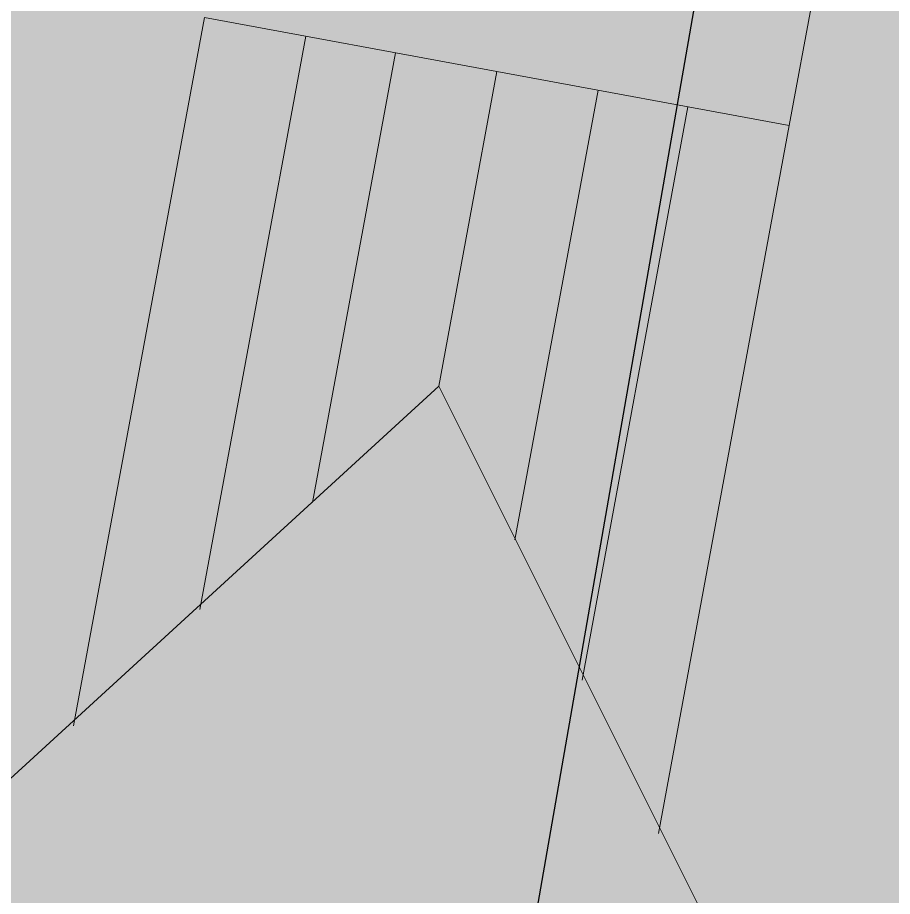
# Model space of a CAD drawing. Header units: metres. Extents: x -1161 to -1081, y 0 to 563.
# Drawn here: x -1113.69 to -1113.152, y 531.772 to 532.313 of the extents above; entities that cross this region are included whole.
import ezdxf

# ---------------------------------------------------------------- set-up
doc = ezdxf.new("R2010")
doc.units = ezdxf.units.M
doc.linetypes.add('JacobsDash', pattern=[0.0045, 0.003, -0.0015])
for name, color, linetype, lineweight in [('A-DETL-GENF', 7, 'Continuous', 9), ('A-FLOR', 7, 'Continuous', 50), ('A-FLOR-HDLN', 7, 'JacobsDash', 18)]:
    doc.layers.add(name, color=color, linetype=linetype, lineweight=lineweight)

# ---------------------------------------------------------------- blocks, each defined once
blk = doc.blocks.new('T2DPAA-T2D-C3S-SD-M2D-100010_250_dwg-40816791-DRG-2873121 - DECK SLAB GENERAL ARRANGEMENT PLAN')
at = {"color": 251, "lineweight": 18, "true_color": 0x4d4d4d}
for p, q in [((65.31192, -621.35253), (65.73477, -621.62308)), ((65.47534, -621.45978), (65.91696, -621.42566)), ((65.9452, -621.79016), (65.91703, -621.42565)), ((65.56433, -621.51637), (65.92183, -621.48875)), ((65.64577, -621.56649), (65.92617, -621.54483)), ((65.73477, -621.62308), (65.93104, -621.60791)), ((65.73477, -621.62308), (65.3585, -621.95537)), ((65.65552, -621.69267), (65.93591, -621.671)), ((65.58275, -621.7547), (65.94025, -621.72708)), ((66.24662, -621.76687), (65.9452, -621.79016)), ((65.50351, -621.82429), (65.94512, -621.79017))]:
    blk.add_line(p, q, dxfattribs=at)
blk = doc.blocks.new('T2DPAA-T2D-PWC-SD-M2D-100001_ProposedDrainage_rvt-1-DRG-2873121 - DECK SLAB GENERAL ARRANGEMENT PLAN')
at = {"lineweight": 18, "rotation": 75.11694444444437}
blk.add_blockref('T2DPAA-T2D-C3S-SD-M2D-100010_250_dwg-40816791-DRG-2873121 - DECK SLAB GENERAL ARRANGEMENT PLAN', (-1731.08333, 628.21851), dxfattribs=at)
blk = doc.blocks.new('kerb 4B_2 - kerb 4B_2-6314758-DRG-2873121 - DECK SLAB GENERAL ARRANGEMENT PLAN')
at = {"layer": 'A-FLOR', "lineweight": 25}
blk.add_line((242.40255, 1213.86474), (207.57523, 1210.81773), dxfattribs=at)

msp = doc.modelspace()

# ---------------------------------------------------------------- hatches: boundary and pattern name
at = {"layer": 'A-DETL-GENF', "true_color": 0xc0c0c0, "transparency": 33554624}
h = msp.add_hatch(color=9, dxfattribs=at)
h.paths.add_polyline_path([(-1111.4068, 507.68328), (-1111.40376, 509.31037), (-1115.84273, 509.52916), (-1115.96722, 509.60837), (-1116.08432, 509.69467), (-1116.17849, 509.7729), (-1116.27819, 509.86884), (-1115.95147, 510.13587), (-1115.88024, 510.07213), (-1115.8383, 510.03735), (-1111.99391, 509.89336), (-1111.85115, 509.80739), (-1111.70314, 509.7308), (-1111.5505, 509.66391), (-1111.39387, 509.607), (-1105.42443, 543.8703), (-1105.02971, 543.88892), (-1105.04371, 546.05349), (-1135.81969, 546.05348), (-1135.8232, 544.17521), (-1141.79076, 509.92281), (-1142.16757, 509.92259), (-1142.17165, 507.74071), (-1111.72073, 507.68387)])
h.paths.add_polyline_path([(-1141.94282, 509.90857), (-1141.94279, 509.90857), (-1141.89576, 509.90857)])
h.paths.add_polyline_path([(-1113.07584, 510.4344), (-1113.52946, 511.07633), (-1112.98168, 510.98217), (-1113.0494, 510.58823)])
h.paths.add_polyline_path([(-1114.55223, 511.41415), (-1114.55224, 511.41421), (-1114.55223, 511.41421)])
h.paths.add_polyline_path([(-1114.55223, 511.41415), (-1114.55224, 511.41421), (-1114.55224, 511.41421)])
h.paths.add_polyline_path([(-1114.55224, 511.41421), (-1114.55224, 511.41421), (-1114.55477, 511.48834)])
h.paths.add_polyline_path([(-1116.97814, 512.25364), (-1116.97814, 512.25364), (-1116.97814, 512.43146)])
h.paths.add_polyline_path([(-1115.06745, 515.87494), (-1115.12333, 515.87831), (-1115.17706, 515.89404), (-1115.22594, 515.92132), (-1115.26752, 515.9588), (-1115.29973, 516.00459), (-1115.32094, 516.0564), (-1115.33008, 516.11163), (-1115.32671, 516.16751), (-1115.31099, 516.22124), (-1115.2837, 516.27012), (-1115.24622, 516.31171), (-1115.20043, 516.34391), (-1115.14862, 516.36512), (-1115.09339, 516.37427), (-1115.03751, 516.37089), (-1114.98378, 516.35517), (-1114.9349, 516.32789), (-1114.89331, 516.29041), (-1114.86111, 516.24461), (-1114.8399, 516.1928), (-1114.83075, 516.13757), (-1114.83413, 516.08169), (-1114.84985, 516.02797), (-1114.87714, 515.97908), (-1114.91461, 515.9375), (-1114.96041, 515.90529), (-1115.01222, 515.88409)])
h.paths.add_polyline_path([(-1137.0676, 517.9372), (-1137.24044, 517.96457), (-1137.17005, 518.40903), (-1136.9972, 518.38166)])
h.paths.add_polyline_path([(-1115.83635, 519.48578), (-1116.53164, 519.48578), (-1116.53164, 520.46578), (-1115.51884, 520.46578), (-1115.69164, 519.48578)])
h.paths.add_polyline_path([(-1132.97212, 520.41366), (-1133.89932, 520.66007), (-1133.71987, 521.67238), (-1132.75637, 521.22548), (-1132.87459, 520.78063)])
h.paths.add_polyline_path([(-1124.14767, 521.94457), (-1124.20355, 521.94794), (-1124.25728, 521.96366), (-1124.30617, 521.99095), (-1124.34775, 522.02843), (-1124.37996, 522.07422), (-1124.40116, 522.12603), (-1124.41031, 522.18126), (-1124.40694, 522.23714), (-1124.39121, 522.29087), (-1124.36393, 522.33975), (-1124.32645, 522.38134), (-1124.28066, 522.41354), (-1124.22885, 522.43475), (-1124.17362, 522.44389), (-1124.11774, 522.44052), (-1124.06401, 522.4248), (-1124.01512, 522.39751), (-1123.97354, 522.36003), (-1123.94133, 522.31424), (-1123.92013, 522.26243), (-1123.91098, 522.2072), (-1123.91435, 522.15132), (-1123.93008, 522.09759), (-1123.95736, 522.04871), (-1123.99484, 522.00712), (-1124.04063, 521.97492), (-1124.09244, 521.95371)])
h.paths.add_polyline_path([(-1110.15396, 535.20256), (-1110.32636, 535.2326), (-1110.24913, 535.67592), (-1110.07672, 535.64588), (-1110.14047, 535.27996)])
h.paths.add_polyline_path([(-1121.95345, 535.26125), (-1122.00927, 535.2655), (-1122.06274, 535.28207), (-1122.11119, 535.31012), (-1122.15218, 535.34825), (-1122.18385, 535.39502), (-1122.20405, 535.44668), (-1122.21233, 535.50205), (-1122.20808, 535.55787), (-1122.19151, 535.61134), (-1122.16346, 535.65979), (-1122.12533, 535.70078), (-1122.07904, 535.73226), (-1122.0269, 535.75265), (-1121.97154, 535.76093), (-1121.91572, 535.75667), (-1121.86224, 535.74011), (-1121.81379, 535.71206), (-1121.7728, 535.67393), (-1121.74132, 535.62764), (-1121.7207, 535.57391), (-1121.71266, 535.52013), (-1121.71691, 535.46431), (-1121.73347, 535.41084), (-1121.76152, 535.36239), (-1121.79965, 535.3214), (-1121.84594, 535.28992), (-1121.89808, 535.26953), (-1121.92501, 535.2655)])
h.paths.add_polyline_path([(-1132.07439, 541.51797), (-1131.97755, 542.06527), (-1131.43024, 541.96843), (-1131.76491, 541.73439)])
h.paths.add_polyline_path([(-1108.93958, 542.37962), (-1108.93958, 542.37962), (-1109.10045, 542.4389)])
h.paths.add_polyline_path([(-1127.75674, 542.37911), (-1127.75674, 542.37961), (-1127.75674, 542.37961)])
h.paths.add_polyline_path([(-1125.04059, 542.37961), (-1125.04059, 542.37961), (-1125.03588, 542.37961)])
h.paths.add_polyline_path([(-1109.9652, 543.37787), (-1109.9652, 543.37787), (-1109.9652, 543.39409)])
h.paths.add_polyline_path([(-1114.57748, 543.3779), (-1114.57748, 543.3779), (-1114.64273, 543.3779)])
h.paths.add_polyline_path([(-1114.71357, 543.3779), (-1114.71357, 543.3779), (-1114.88481, 543.3779)])
h.paths.add_polyline_path([(-1114.6994, 543.3779), (-1114.6994, 543.3779), (-1114.71357, 543.3779)])
h.paths.add_polyline_path([(-1114.68523, 543.3779), (-1114.68523, 543.3779), (-1114.6994, 543.3779)])
h.paths.add_polyline_path([(-1115.29784, 543.3779), (-1115.29783, 543.3779), (-1115.33825, 543.3779)])
h.paths.add_polyline_path([(-1125.18491, 543.37796), (-1125.18492, 543.37796), (-1125.24105, 543.37796)])
h.paths.add_polyline_path([(-1125.16742, 543.37796), (-1125.16742, 543.37796), (-1125.18491, 543.37796)])
h.paths.add_polyline_path([(-1127.00229, 543.37797), (-1127.00229, 543.37797), (-1127.00229, 543.38692)])
h.paths.add_polyline_path([(-1127.22697, 543.37797), (-1127.22697, 543.37797), (-1127.2365, 543.37797)])
h.paths.add_polyline_path([(-1135.85621, 543.37801), (-1135.85621, 543.37802), (-1135.85621, 543.39083)])
h.paths.add_polyline_path([(-1109.56358, 543.57767), (-1109.56358, 543.57767), (-1109.46636, 543.57767)])
h.paths.add_polyline_path([(-1113.56229, 543.57771), (-1113.56229, 543.57771), (-1113.53592, 543.57771)])
h.paths.add_polyline_path([(-1113.60228, 543.57771), (-1113.60228, 543.57771), (-1113.56229, 543.57771)])
h.paths.add_polyline_path([(-1113.64316, 543.57771), (-1113.64316, 543.57771), (-1113.60228, 543.57771)])
h.paths.add_polyline_path([(-1113.68475, 543.57771), (-1113.68475, 543.57771), (-1113.64316, 543.57771)])
h.paths.add_polyline_path([(-1113.72683, 543.57771), (-1113.72683, 543.57771), (-1113.68475, 543.57771)])
h.paths.add_polyline_path([(-1113.73172, 543.57771), (-1113.73172, 543.57771), (-1113.72683, 543.57771)])
h.paths.add_polyline_path([(-1113.76918, 543.57771), (-1113.76918, 543.57771), (-1113.76573, 543.57771)])
h.paths.add_polyline_path([(-1115.26652, 543.57772), (-1115.26652, 543.57772), (-1115.16666, 543.57772)])
h.paths.add_polyline_path([(-1115.69547, 543.57772), (-1115.69547, 543.57772), (-1115.69547, 543.57772)])
h.paths.add_polyline_path([(-1117.36168, 543.57773), (-1117.36168, 543.57773), (-1117.32187, 543.57773)])
h.paths.add_polyline_path([(-1123.92052, 543.57778), (-1123.92052, 543.57778), (-1123.91209, 543.57778)])
h.paths.add_polyline_path([(-1123.87008, 543.57778), (-1123.87008, 543.57778), (-1123.82862, 543.57778)])
h.paths.add_polyline_path([(-1124.84677, 543.57779), (-1124.84677, 543.57779), (-1124.84344, 543.57779)])
h.paths.add_polyline_path([(-1124.53572, 543.57779), (-1124.53572, 543.57779), (-1124.53572, 543.58931)])
h.paths.add_polyline_path([(-1125.77303, 543.57779), (-1125.77303, 543.5778), (-1125.72725, 543.57779)])
h.paths.add_polyline_path([(-1134.31953, 543.57785), (-1134.31953, 543.57785), (-1134.28732, 543.57785)])
h.paths.add_polyline_path([(-1134.26484, 543.57785), (-1134.26484, 543.57785), (-1134.14289, 543.57785)])
h.paths.add_polyline_path([(-1134.57737, 543.57785), (-1134.57737, 543.57786), (-1134.53448, 543.57785)])
h.paths.add_polyline_path([(-1134.62047, 543.57785), (-1134.62047, 543.57786), (-1134.60776, 543.57785)])
h.paths.add_polyline_path([(-1127.59966, 543.95285), (-1127.59967, 543.95285), (-1127.59966, 543.95354)])

# ---------------------------------------------------------------- block references
at = {"lineweight": 5}
msp.add_blockref('T2DPAA-T2D-PWC-SD-M2D-100001_ProposedDrainage_rvt-1-DRG-2873121 - DECK SLAB GENERAL ARRANGEMENT PLAN', (0, 0), dxfattribs=at)
at = {"layer": 'A-FLOR-HDLN', "lineweight": 25, "rotation": 75.11694444444437}
msp.add_blockref('kerb 4B_2 - kerb 4B_2-6314758-DRG-2873121 - DECK SLAB GENERAL ARRANGEMENT PLAN', (0, 0), dxfattribs=at)

doc.saveas('drawing.dxf')
